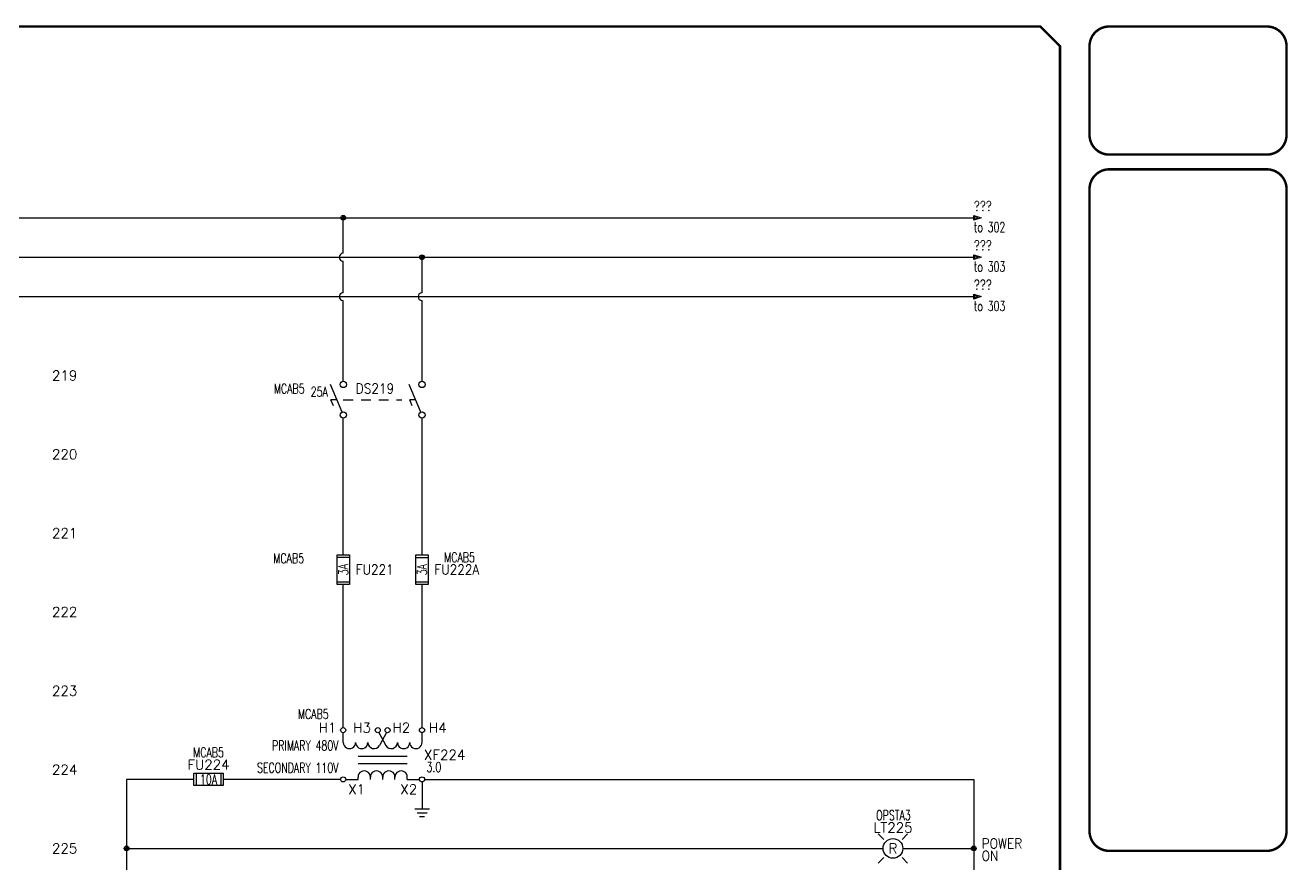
# Model space of a CAD drawing. Header units: inches. Extents: x 0 to 33.5, y 0 to 22.4.
# Drawn here: x 17.46 to 33.48, y 11.81 to 22.44 of the extents above; entities that cross this region are included whole.
import ezdxf
from ezdxf.enums import TextEntityAlignment as Align

# ---------------------------------------------------------------- set-up
doc = ezdxf.new("R2010")
doc.units = ezdxf.units.IN
doc.header["$MEASUREMENT"] = 0
doc.linetypes.add('HIDDEN2', pattern=[0.1875, 0.125, -0.0625])
for name, color, linetype in [('BLK_10AWG', 252, 'Continuous'), ('BLK_14AWG', 252, 'Continuous'), ('DESC', 150, 'Continuous'), ('LINK', 252, 'HIDDEN2'), ('LOC', 8, 'Continuous'), ('MISC', 7, 'Continuous'), ('SYMS', 7, 'Continuous'), ('TAGS', 150, 'Continuous'), ('TERMS', 123, 'Continuous'), ('TITLE', 7, 'Continuous'), ('WHT_16AWG', 7, 'Continuous'), ('WIREREF', 52, 'Continuous'), ('XREF', 7, 'Continuous')]:
    doc.layers.add(name, color=color, linetype=linetype)
doc.styles.add('ITALIC', font='ITALIC')
doc.styles.add('SIMPLEX', font='SIMPLEX')
doc.styles.add('WD', font='romans.shx')

# ---------------------------------------------------------------- blocks, each defined once
blk = doc.blocks.new('WD_MLRH')
at = {"style": 'WD'}
blk.add_attdef('RUNGFIRST', text='', height=0.125, dxfattribs=at).set_placement((-0.25, 0), align=Align.MIDDLE_RIGHT)
at = {"style": 'WD', "flags": 1}
for tag, p in [('RUNGHORV', (-0.25, -0.127)), ('RUNGINC', (-0.25, -0.163)), ('WIREMODE', (-0.25, -0.281)), ('RUNGDIST', (-0.25, -0.2)), ('RUNGCNT', (-0.25, -0.237)), ('WIREFMT', (-0.25, -0.321)), ('WIRE-START', (-0.25, -0.356)), ('WIRE-GSUF', (-0.25, -0.396)), ('PH3SPACE', (-0.25, -0.437))]:
    blk.add_attdef(tag, text='', height=0.025, dxfattribs=at).set_placement(p, align=Align.RIGHT)
blk = doc.blocks.new('WDDOT')
for radius in [0.03, 0.0187, 0.00929]:
    blk.add_circle((0, 0), radius)
blk = doc.blocks.new('HXF1D')
for p, q in [((-0.5, -0.156), (-0.5, -0.032)), ((-0.048, -0.028), (0.04, -0.193)), ((0.047, -0.029), (-0.04, -0.193)), ((0.5, -0.156), (0.5, -0.032)), ((-0.312, -0.328), (0.312, -0.328)), ((-0.312, -0.422), (0.312, -0.422)), ((-0.469, -0.625), (-0.312, -0.625)), ((-0.312, -0.625), (-0.312, -0.594)), ((-0.156, -0.625), (-0.156, -0.594)), ((0, -0.625), (0, -0.594)), ((0.156, -0.625), (0.156, -0.594)), ((0.312, -0.625), (0.312, -0.594)), ((0.312, -0.625), (0.467, -0.625))]:
    blk.add_line(p, q)
for centre in [(-0.501, 0), (-0.063, 0), (0.062, 0), (0.499, 0), (-0.501, -0.625), (0.499, -0.625)]:
    blk.add_circle(centre, 0.0322)
for centre, start, end in [((-0.422, -0.156), 179.999, 360), ((-0.266, -0.156), 179.999, 360), ((-0.109, -0.156), 179.999, 331.9287), ((0.109, -0.156), 208.0713, 360.001), ((0.266, -0.156), 180, 360.001), ((0.422, -0.156), 180, 360.001), ((-0.234, -0.594), 0.001, 180.002), ((-0.078, -0.594), 0.001, 180.002), ((0.078, -0.594), 0.001, 180.002), ((0.234, -0.594), 0.001, 180.002)]:
    blk.add_arc(centre, 0.0781, start, end)
at = {"linetype": 'Continuous', "style": 'WD', "flags": 8}
for tag, p in [('TERM02', (-0.109, -0.031)), ('TERM04', (0.438, -0.031))]:
    blk.add_attdef(tag, text='', height=0.125, dxfattribs=at).set_placement(p, align=Align.RIGHT)
at = {"style": 'WD'}
for tag, p, flags in [('X4TERM01', (-0.533, 0), 1), ('X2TERM01', (-0.501, 0.032), 1), ('X2TERM02', (-0.063, 0.032), 1), ('X2TERM03', (0.062, 0.032), 1), ('X2TERM04', (0.499, 0.032), 1), ('X1TERM04', (0.531, 0), 1), ('FAMILY', (0.46, -0.372), 9), ('X4TERM05', (-0.533, -0.625), 1), ('X8TERM06', (0, -0.632), 1), ('X1TERM07', (0.531, -0.625), 1), ('X8TERM05', (-0.501, -0.657), 1), ('X8TERM07', (0.499, -0.657), 1)]:
    blk.add_attdef(tag, p, '', height=0.01, dxfattribs=dict(at, flags=flags))
at = {"linetype": 'Continuous', "style": 'WD', "flags": 8}
for tag, p in [('TERM01', (-0.438, -0.031)), ('TERM03', (0.125, -0.031))]:
    blk.add_attdef(tag, p, '', height=0.125, dxfattribs=at)
at = {"style": 'WD', "width": 0.7}
for tag, p in [('INST', (-0.56, -0.181)), ('LOC', (-0.56, -0.351)), ('DESC1', (-0.56, -0.507)), ('DESC2', (-0.56, -0.664))]:
    blk.add_attdef(tag, text='', height=0.125, dxfattribs=at).set_placement(p, align=Align.RIGHT)
at = {"style": 'WD'}
blk.add_attdef('TAG1', (0.524, -0.375), '', height=0.125, dxfattribs=at)
at = {"linetype": 'Continuous', "style": 'WD', "flags": 9}
for tag, p in [('ASSYCODE', (0.483, -0.438)), ('MFG', (0.484, -0.42)), ('CAT', (0.485, -0.4))]:
    blk.add_attdef(tag, text='', height=0.01, dxfattribs=at).set_placement(p, align=Align.CENTER)
at = {"style": 'WD', "width": 0.7}
blk.add_attdef('RATING1', (0.556, -0.531), '', height=0.125, dxfattribs=at)
at = {"linetype": 'Continuous', "style": 'WD', "flags": 8}
for tag, p in [('TERM06', (-0.031, -0.688)), ('TERM07', (0.438, -0.688))]:
    blk.add_attdef(tag, text='', height=0.125, dxfattribs=at).set_placement(p, align=Align.TOP_RIGHT)
blk.add_attdef('TERM05', text='', height=0.125, dxfattribs=at).set_placement((-0.438, -0.688), align=Align.TOP_LEFT)
blk = doc.blocks.new('HLT1R')
for p, q in [((-0.115, 0.115), (-0.186, 0.186)), ((0.115, 0.115), (0.186, 0.186)), ((-0.115, -0.115), (-0.186, -0.186)), ((0.115, -0.115), (0.186, -0.186))]:
    blk.add_line(p, q)
blk.add_circle((0, 0), 0.125)
at = {"style": 'WD', "width": 0.7}
for tag, p in [('INST', (0.006, 0.528)), ('LOC', (0.006, 0.359))]:
    blk.add_attdef(tag, text='', height=0.125, dxfattribs=at).set_placement(p, align=Align.CENTER)
at = {"style": 'WD'}
blk.add_attdef('TAG1', text='', height=0.125, dxfattribs=at).set_placement((0, 0.202), align=Align.CENTER)
at = {"style": 'WD', "flags": 9}
blk.add_attdef('FAMILY', text='', height=0.01, dxfattribs=at).set_placement((-0.005, 0.161), align=Align.CENTER)
at = {"style": 'WD'}
blk.add_attdef('COLOR', text='', height=0.125, dxfattribs=at).set_placement((0, 0), align=Align.MIDDLE)
at = {"style": 'WD', "flags": 1}
for tag, p in [('X4TERM01', (-0.125, 0)), ('X1TERM02', (0.125, 0))]:
    blk.add_attdef(tag, p, '', height=0.01, dxfattribs=at)
at = {"linetype": 'Continuous', "style": 'WD', "flags": 9}
blk.add_attdef('ASSYCODE', text='', height=0.01, dxfattribs=at).set_placement((-0.003, 0.098), align=Align.CENTER)
at = {"linetype": 'Continuous', "style": 'WD', "flags": 1}
for tag, p in [('MFG', (0, 0.121)), ('CAT', (0, 0.14))]:
    blk.add_attdef(tag, text='', height=0.01, dxfattribs=at).set_placement(p, align=Align.MIDDLE)
at = {"style": 'WD', "width": 0.9}
blk.add_attdef('DESC1', (1.125, 0), '', height=0.125, dxfattribs=at)
at = {"linetype": 'Continuous', "style": 'WD', "flags": 8}
blk.add_attdef('TERM01', text='', height=0.125, dxfattribs=at).set_placement((-0.175, -0.031), align=Align.TOP_RIGHT)
blk.add_attdef('TERM02', text='', height=0.125, dxfattribs=at).set_placement((0.175, -0.031), align=Align.TOP_LEFT)
at = {"style": 'WD', "width": 0.9}
blk.add_attdef('DESC2', text='', height=0.125, dxfattribs=at).set_placement((1.125, -0.031), align=Align.TOP_LEFT)
blk = doc.blocks.new('HA1S1')
for points in [[(0, 0), (0, 0.031), (0.094, 0), (0, -0.031), (0, 0)], [(0.011, 0.016), (0.011, -0.016), (0.058, 0), (0.011, 0.016)]]:
    blk.add_lwpolyline(points)
at = {"style": 'WD', "width": 0.8, "flags": 8}
blk.add_attdef('WIRENO', (0, 0.087), '', height=0.125, dxfattribs=at)
at = {"style": 'WD', "flags": 1}
for tag, p in [('SIGCODE', (-0.02, 0.047)), ('X4TERM01', (0, 0))]:
    blk.add_attdef(tag, p, '', height=0.01, dxfattribs=at)
at = {"style": 'WD', "width": 0.7}
for tag, p in [('XREF', (0, -0.181)), ('DESC1', (0, -0.356))]:
    blk.add_attdef(tag, p, '', height=0.125, dxfattribs=at)
blk = doc.blocks.new('VGND2')
for p, q in [((0.09375, 0), (-0.09375, 0)), ((-0.0625, -0.046875), (0.0625, -0.046875)), ((-0.03125, -0.09375), (0.03125, -0.09375))]:
    blk.add_line(p, q)
at = {"style": 'WD', "flags": 1}
blk.add_attdef('X2TERM01', (0, 0), '', height=0.01, dxfattribs=at)
blk = doc.blocks.new('HFU1')
for p, q in [((-0.188, -0.078), (-0.188, 0.078)), ((-0.188, 0.078), (0.188, 0.078)), ((-0.156, 0.078), (-0.156, -0.078)), ((0.156, 0.078), (0.156, -0.078)), ((0.188, 0.078), (0.188, -0.078)), ((0.188, -0.078), (-0.188, -0.078))]:
    blk.add_line(p, q)
at = {"style": 'WD', "width": 0.7}
for tag, p in [('INST', (0, 0.451)), ('LOC', (0, 0.281))]:
    blk.add_attdef(tag, text='', height=0.125, dxfattribs=at).set_placement(p, align=Align.CENTER)
at = {"style": 'WD'}
blk.add_attdef('TAG1', text='', height=0.125, dxfattribs=at).set_placement((0, 0.125), align=Align.CENTER)
at = {"linetype": 'Continuous', "style": 'WD', "flags": 9}
for tag, p in [('ASSYCODE', (0.157, 0.251)), ('MFG', (0.156, 0.083)), ('CAT', (0.156, 0.102))]:
    blk.add_attdef(tag, text='', height=0.01, dxfattribs=at).set_placement(p, align=Align.CENTER)
at = {"style": 'WD', "width": 0.7}
blk.add_attdef('RATING1', text='', height=0.125, dxfattribs=at).set_placement((0, 0), align=Align.MIDDLE_CENTER)
at = {"style": 'WD'}
for tag, p, flags in [('X4TERM01', (-0.188, 0), 1), ('FAMILY', (0.129, 0.108), 9), ('X1TERM02', (0.188, 0), 1)]:
    blk.add_attdef(tag, p, '', height=0.01, dxfattribs=dict(at, flags=flags))
for tag, p in [('X2LINK', (0, 0.109)), ('X8LINK', (0, -0.109))]:
    blk.add_attdef(tag, p, '', height=0.01, dxfattribs=at)
at = {"linetype": 'Continuous', "style": 'WD', "flags": 8}
blk.add_attdef('TERM01', text='', height=0.125, dxfattribs=at).set_placement((-0.25, -0.031), align=Align.TOP_RIGHT)
blk.add_attdef('TERM02', text='', height=0.125, dxfattribs=at).set_placement((0.25, -0.031), align=Align.TOP_LEFT)
blk = doc.blocks.new('acade_title')
at = {"layer": 'TITLE'}
blk.add_line((30.594, 22.177), (30.594, 20.781), dxfattribs=at)
at = {"layer": 'TITLE', "const_width": 0.0312}
blk.add_lwpolyline([(30.594, 0.281), (30.594, 22.177), (30.344, 22.427), (0.281, 22.427), (0.031, 22.177), (0.031, 0.281), (0.281, 0.031), (30.344, 0.031)], close=True, dxfattribs=at)
for points in [[(31.219, 22.427, 0.414214), (30.969, 22.177, 0.414214)], [(33.469, 22.177, 0.414214), (33.219, 22.427, 0.414214)], [(30.969, 21.052, 0.414214), (31.219, 20.802, 0.414214)], [(33.219, 20.802, 0.414214), (33.469, 21.052, 0.414214)], [(31.219, 20.615, 0.414214), (30.969, 20.365, 0.414214)], [(33.469, 20.365, 0.414214), (33.219, 20.615, 0.414214)], [(30.969, 12.219, 0.414214), (31.219, 11.969, 0.414214)], [(33.219, 11.969, 0.414214), (33.469, 12.219, 0.414214)]]:
    blk.add_lwpolyline(points, format="xyb", dxfattribs=at)
for points in [[(33.219, 22.427), (31.219, 22.427)], [(30.969, 22.177), (30.969, 21.052)], [(33.469, 22.177), (33.469, 21.052)], [(33.219, 20.802), (31.219, 20.802)], [(33.219, 20.615), (31.219, 20.615)], [(30.969, 20.365), (30.969, 12.219)], [(33.469, 20.365), (33.469, 12.219)], [(31.219, 11.969), (33.219, 11.969)]]:
    blk.add_lwpolyline(points, dxfattribs=at)
at = {"layer": 'TITLE', "color": 1, "style": 'ITALIC'}
for tag, height, p in [('TITLE#1', 0.125, (32.156, 3.406)), ('TITLE#2', 0.125, (32.156, 3.204)), ('TITLE#3', 0.125, (32.156, 3.001)), ('TITLE#4', 0.125, (32.156, 2.799)), ('DWG#', 0.2, (32.156, 0.826))]:
    blk.add_attdef(tag, text='', height=height, dxfattribs=at).set_placement(p, align=Align.CENTER)
at = {"layer": 'TITLE', "color": 1, "style": 'SIMPLEX'}
blk.add_attdef('CAD#', (30.826, 1.958), '', height=0.0938, rotation=90, dxfattribs=at)
at = {"layer": 'TITLE', "color": 1}
for tag, p, height, style in [('ENGINEER', (31.237, 1.958), 0.0938, 'ITALIC'), ('CHKDBY', (32.424, 1.958), 0.0938, 'ITALIC'), ('JOB#', (31.464, 1.644), 0.0938, 'SIMPLEX'), ('DRAWNBY', (32.494, 1.644), 0.0938, 'ITALIC'), ('SCALE', (31.353, 1.344), 0.0938, 'SIMPLEX'), ('DATE', (32.408, 1.344), 0.0938, 'SIMPLEX'), ('SHTS', (32.532, 0.25), 0.2, 'ITALIC')]:
    blk.add_attdef(tag, p, '', height=height, dxfattribs=dict(at, style=style))
at = {"layer": 'TITLE', "color": 1, "style": 'ITALIC'}
blk.add_attdef('SH#', text='', height=0.2, dxfattribs=at).set_placement((31.881, 0.25), align=Align.RIGHT)
at = {"layer": 'TITLE', "color": 7, "flags": 9}
blk.add_attdef('WD_TB', (31.219, 0.031), '', height=0.125, dxfattribs=at)
blk = doc.blocks.new('VDS11')
for p, q in [((-0.016, -0.157), (-0.163, 0.195)), ((-0.081, 0), (-0.156, 0)), ((-0.124, -0.078), (-0.156, 0))]:
    blk.add_line(p, q)
for centre in [(0, 0.194), (0, -0.194)]:
    blk.add_circle(centre, 0.0403)
at = {"style": 'WD'}
for tag, p, width in [('INST', (0.273, 0.424), 0.7), ('LOC', (0.273, 0.254), 0.7), ('TAG1', (0.159, 0.08), 0.9), ('XREF', (0.161, -0.081), 0.7), ('DESC1', (0.161, -0.24), 0.7), ('DESC2', (0.161, -0.409), 0.7)]:
    blk.add_attdef(tag, p, '', height=0.125, dxfattribs=dict(at, width=width))
at = {"linetype": 'Continuous', "style": 'WD'}
for tag, height, flags, p in [('TERM01', 0.125, 8, (-0.069, 0.258)), ('MFG', 0.0125, 9, (-0.1, -0.11)), ('CAT', 0.0125, 9, (-0.1, -0.091))]:
    blk.add_attdef(tag, text='', height=height, dxfattribs=dict(at, flags=flags)).set_placement(p, align=Align.RIGHT)
at = {"style": 'WD', "width": 0.7}
blk.add_attdef('RATING1', text='', height=0.125, dxfattribs=at).set_placement((-0.195, 0.039), align=Align.RIGHT)
at = {"color": 7, "style": 'WD', "flags": 1}
for tag, p in [('X2TERM01', (0, 0.234)), ('X8TERM02', (0, -0.234))]:
    blk.add_attdef(tag, p, '', height=0.0125, dxfattribs=at)
at = {"color": 7, "style": 'WD'}
for tag, p in [('X4LINK', (-0.254, 0)), ('X1LINK', (0, 0))]:
    blk.add_attdef(tag, p, '', height=0.0125, dxfattribs=at)
at = {"linetype": 'Continuous', "style": 'WD', "flags": 9}
blk.add_attdef('ASSYCODE', text='', height=0.0125, dxfattribs=at).set_placement((-0.115, -0.137), align=Align.CENTER)
at = {"style": 'WD', "flags": 9}
blk.add_attdef('FAMILY', text='', height=0.0125, dxfattribs=at).set_placement((-0.1, -0.046), align=Align.RIGHT)
at = {"linetype": 'Continuous', "style": 'WD', "flags": 8}
blk.add_attdef('TERM02', text='', height=0.125, dxfattribs=at).set_placement((-0.051, -0.267), align=Align.TOP_RIGHT)
blk = doc.blocks.new('VDS21')
for p, q in [((-0.016, -0.157), (-0.163, 0.195)), ((-0.081, 0), (-0.156, 0)), ((-0.124, -0.078), (-0.156, 0))]:
    blk.add_line(p, q)
for centre in [(0, 0.194), (0, -0.194)]:
    blk.add_circle(centre, 0.0403)
at = {"style": 'WD'}
for tag, p, width in [('INST', (0.159, 0.406), 0.7), ('LOC', (0.159, 0.237), 0.7), ('TAG2', (0.159, 0.08), 0.9), ('XREF', (0.161, -0.081), 0.7), ('DESC1', (0.161, -0.265), 0.7), ('DESC2', (0.161, -0.421), 0.7)]:
    blk.add_attdef(tag, p, '', height=0.125, dxfattribs=dict(at, width=width))
at = {"linetype": 'Continuous', "style": 'WD', "flags": 8}
blk.add_attdef('TERM01', text='', height=0.125, dxfattribs=at).set_placement((-0.069, 0.258), align=Align.RIGHT)
at = {"color": 7, "style": 'WD', "flags": 1}
for tag, p in [('X2TERM01', (0, 0.234)), ('X8TERM02', (0, -0.234))]:
    blk.add_attdef(tag, p, '', height=0.0125, dxfattribs=at)
at = {"color": 7, "style": 'WD'}
for tag, p in [('X4LINK', (-0.254, 0)), ('X1LINK', (0, 0))]:
    blk.add_attdef(tag, p, '', height=0.0125, dxfattribs=at)
at = {"style": 'WD', "flags": 9}
blk.add_attdef('FAMILY', text='', height=0.0125, dxfattribs=at).set_placement((-0.1, -0.046), align=Align.RIGHT)
at = {"linetype": 'Continuous', "style": 'WD', "flags": 8}
blk.add_attdef('TERM02', text='', height=0.125, dxfattribs=at).set_placement((-0.051, -0.267), align=Align.TOP_RIGHT)
blk = doc.blocks.new('VFU1')
for p, q in [((-0.078, -0.188), (-0.078, 0.188)), ((-0.078, 0.188), (0.078, 0.188)), ((0.078, 0.188), (0.078, -0.188)), ((-0.078, 0.156), (0.078, 0.156)), ((-0.078, -0.156), (0.078, -0.156)), ((0.078, -0.188), (-0.078, -0.188))]:
    blk.add_line(p, q)
at = {"linetype": 'Continuous', "style": 'WD'}
for tag, height, flags, p in [('TERM01', 0.125, 8, (-0.055, 0.207)), ('MFG', 0.01, 9, (-0.08, -0.088)), ('CAT', 0.01, 9, (-0.08, -0.073))]:
    blk.add_attdef(tag, text='', height=height, dxfattribs=dict(at, flags=flags)).set_placement(p, align=Align.RIGHT)
at = {"style": 'WD'}
for tag, p, width in [('INST', (0.281, 0.263), 0.7), ('LOC', (0.281, 0.094), 0.7), ('TAG1', (0.158, -0.061), 0.9)]:
    blk.add_attdef(tag, p, '', height=0.125, dxfattribs=dict(at, width=width))
at = {"style": 'WD', "width": 0.7}
blk.add_attdef('RATING1', text='', height=0.125, rotation=90, dxfattribs=at).set_placement((0, 0), align=Align.MIDDLE_CENTER)
at = {"color": 7, "style": 'WD', "flags": 1}
for tag, p in [('X2TERM01', (0, 0.188)), ('X8TERM02', (0, -0.188))]:
    blk.add_attdef(tag, p, '', height=0.01, dxfattribs=at)
at = {"color": 7, "style": 'WD'}
for tag, p in [('X4LINK', (-0.125, 0)), ('X1LINK', (0.141, 0))]:
    blk.add_attdef(tag, p, '', height=0.01, dxfattribs=at)
at = {"linetype": 'Continuous', "style": 'WD', "flags": 9}
blk.add_attdef('ASSYCODE', text='', height=0.01, dxfattribs=at).set_placement((-0.098, -0.108), align=Align.CENTER)
at = {"style": 'WD', "flags": 9}
blk.add_attdef('FAMILY', text='', height=0.01, dxfattribs=at).set_placement((-0.08, -0.036), align=Align.RIGHT)
at = {"linetype": 'Continuous', "style": 'WD', "flags": 8}
blk.add_attdef('TERM02', text='', height=0.125, dxfattribs=at).set_placement((-0.041, -0.213), align=Align.TOP_RIGHT)

msp = doc.modelspace()

# ---------------------------------------------------------------- linework, layer by layer
at = {"layer": 'BLK_10AWG'}
for p, q in [((2.562, 20), (29.5, 20)), ((21.499, 19.55), (21.499, 20)), ((2.562, 19.5), (29.5, 19.5)), ((21.499, 19.05), (21.499, 19.45)), ((22.499, 19.05), (22.499, 19.5)), ((2.562, 19), (29.5, 19)), ((21.499, 17.926), (21.499, 18.95)), ((22.499, 17.926), (22.499, 18.95)), ((21.499, 15.724), (21.499, 17.457)), ((22.499, 15.724), (22.499, 17.457)), ((21.499, 13.532), (21.499, 15.349)), ((22.499, 13.532), (22.499, 15.349))]:
    msp.add_line(p, q, dxfattribs=at)
for centre in [(21.499, 19.5), (21.499, 19), (22.499, 19)]:
    msp.add_arc(centre, 0.05, 90, 270, dxfattribs=at)
at = {"layer": 'BLK_14AWG'}
for p, q in [((18.75, 12.875), (18.75, 7)), ((19.602, 12.875), (18.75, 12.875)), ((21.467, 12.875), (19.977, 12.875)), ((22.499, 12.843), (22.499, 12.5)), ((18.75, 12), (28.35, 12))]:
    msp.add_line(p, q, dxfattribs=at)
at = {"layer": 'LINK'}
msp.add_lwpolyline([(21.5, 17.692), (22.245, 17.692)], dxfattribs=at)
at = {"layer": 'WHT_16AWG'}
for p, q in [((22.531, 12.875), (29.5, 12.875)), ((29.5, 12.875), (29.5, 7)), ((28.6, 12), (29.5, 12))]:
    msp.add_line(p, q, dxfattribs=at)

# ---------------------------------------------------------------- block references
msp.add_blockref('acade_title', (0, 0))
at = {"layer": 'SYMS'}
ref = msp.add_blockref('HA1S1', (29.5, 20), dxfattribs=at)
ref.add_attrib('XREF', 'to 302', (29.5, 19.819), dxfattribs={"layer": 'XREF', "height": 0.125, "style": 'WD', "width": 0.7})
ref.add_attrib('WIRENO', '???', (29.5, 20.087), dxfattribs={"layer": 'WIREREF', "height": 0.125, "style": 'WD', "width": 0.8, "flags": 8})
for name, p in [('WDDOT', (21.499, 20)), ('WDDOT', (22.499, 19.5)), ('VDS21', (22.499, 17.692)), ('VGND2', (22.5, 12.5)), ('WDDOT', (18.75, 12)), ('WDDOT', (29.5, 12))]:
    msp.add_blockref(name, p, dxfattribs=at)
ref = msp.add_blockref('HA1S1', (29.5, 19.5), dxfattribs=at)
ref.add_attrib('XREF', 'to 303', (29.5, 19.319), dxfattribs={"layer": 'XREF', "height": 0.125, "style": 'WD', "width": 0.7})
ref.add_attrib('WIRENO', '???', (29.5, 19.587), dxfattribs={"layer": 'WIREREF', "height": 0.125, "style": 'WD', "width": 0.8, "flags": 8})
ref = msp.add_blockref('HA1S1', (29.5, 19), dxfattribs=at)
ref.add_attrib('XREF', 'to 303', (29.5, 18.819), dxfattribs={"layer": 'XREF', "height": 0.125, "style": 'WD', "width": 0.7})
ref.add_attrib('WIRENO', '???', (29.5, 19.087), dxfattribs={"layer": 'WIREREF', "height": 0.125, "style": 'WD', "width": 0.8, "flags": 8})
ref = msp.add_blockref('WD_MLRH', (18.375, 18), dxfattribs=at)
ref.add_attrib('RUNGFIRST', '219', dxfattribs={"layer": 'MISC', "height": 0.125, "style": 'WD'}).set_placement((18.125, 18), align=Align.MIDDLE_RIGHT)
ref = msp.add_blockref('VDS11', (21.5, 17.692), dxfattribs=at)
ref.add_attrib('RATING1', '25A', dxfattribs={"layer": 'MISC', "height": 0.125, "style": 'WD', "width": 0.7}).set_placement((21.305, 17.731), align=Align.RIGHT)
ref.add_attrib('LOC', 'MCAB5', (20.619, 17.77), dxfattribs={"layer": 'LOC', "height": 0.125, "style": 'WD', "width": 0.7})
ref.add_attrib('TAG1', 'DS219', (21.659, 17.772), dxfattribs={"layer": 'TAGS', "height": 0.125, "style": 'WD', "width": 0.9})
ref = msp.add_blockref('VFU1', (21.5, 15.537), dxfattribs=at)
ref.add_attrib('RATING1', '3A', dxfattribs={"layer": 'MISC', "height": 0.125, "rotation": 90, "style": 'WD', "width": 0.7}).set_placement((21.5, 15.537), align=Align.MIDDLE_CENTER)
ref.add_attrib('LOC', 'MCAB5', (20.613, 15.618), dxfattribs={"layer": 'LOC', "height": 0.125, "style": 'WD', "width": 0.7})
ref.add_attrib('TAG1', 'FU221', (21.658, 15.476), dxfattribs={"layer": 'TAGS', "height": 0.125, "style": 'WD', "width": 0.9})
ref = msp.add_blockref('VFU1', (22.499, 15.536), dxfattribs=at)
ref.add_attrib('RATING1', '3A', dxfattribs={"layer": 'MISC', "height": 0.125, "rotation": 90, "style": 'WD', "width": 0.7}).set_placement((22.499, 15.536), align=Align.MIDDLE_CENTER)
ref.add_attrib('LOC', 'MCAB5', (22.78, 15.63), dxfattribs={"layer": 'LOC', "height": 0.125, "style": 'WD', "width": 0.7})
ref.add_attrib('TAG1', 'FU222A', (22.657, 15.476), dxfattribs={"layer": 'TAGS', "height": 0.125, "style": 'WD', "width": 0.9})
ref = msp.add_blockref('HXF1D', (22, 13.5), dxfattribs=at)
ref.add_attrib('TERM03', 'H2', (22.125, 13.469), dxfattribs={"layer": 'TERMS', "linetype": 'Continuous', "height": 0.125, "style": 'WD', "flags": 8})
ref.add_attrib('LOC', 'MCAB5', dxfattribs={"layer": 'LOC', "height": 0.125, "style": 'WD', "width": 0.7}).set_placement((21.315, 13.643), align=Align.RIGHT)
ref.add_attrib('DESC2', 'SECONDARY 110V', dxfattribs={"layer": 'DESC', "height": 0.125, "style": 'WD', "width": 0.7}).set_placement((21.44, 12.961), align=Align.RIGHT)
ref.add_attrib('DESC1', 'PRIMARY 480V', dxfattribs={"layer": 'DESC', "height": 0.125, "style": 'WD', "width": 0.7}).set_placement((21.44, 13.243), align=Align.RIGHT)
ref.add_attrib('TAG1', 'XF224', (22.524, 13.125), dxfattribs={"layer": 'TAGS', "height": 0.125, "style": 'WD'})
ref.add_attrib('RATING1', '3.0', (22.556, 12.969), dxfattribs={"layer": 'MISC', "height": 0.125, "style": 'WD', "width": 0.7})
ref.add_attrib('TERM07', 'X2', dxfattribs={"layer": 'TERMS', "linetype": 'Continuous', "height": 0.125, "style": 'WD', "flags": 8}).set_placement((22.438, 12.812), align=Align.TOP_RIGHT)
ref.add_attrib('TERM05', 'X1', dxfattribs={"layer": 'TERMS', "linetype": 'Continuous', "height": 0.125, "style": 'WD', "flags": 8}).set_placement((21.562, 12.812), align=Align.TOP_LEFT)
ref.add_attrib('TERM04', 'H4', dxfattribs={"layer": 'TERMS', "linetype": 'Continuous', "height": 0.125, "style": 'WD', "flags": 8}).set_placement((22.812, 13.469), align=Align.RIGHT)
ref.add_attrib('TERM01', 'H1', (21.188, 13.469), dxfattribs={"layer": 'TERMS', "linetype": 'Continuous', "height": 0.125, "style": 'WD', "flags": 8})
ref.add_attrib('TERM02', 'H3', dxfattribs={"layer": 'TERMS', "linetype": 'Continuous', "height": 0.125, "style": 'WD', "flags": 8}).set_placement((21.851, 13.469), align=Align.RIGHT)
ref = msp.add_blockref('HFU1', (19.79, 12.875), dxfattribs=at)
ref.add_attrib('TAG1', 'FU224', dxfattribs={"layer": 'TAGS', "height": 0.125, "style": 'WD'}).set_placement((19.79, 13), align=Align.CENTER)
ref.add_attrib('LOC', 'MCAB5', dxfattribs={"layer": 'LOC', "height": 0.125, "style": 'WD', "width": 0.7}).set_placement((19.79, 13.156), align=Align.CENTER)
ref.add_attrib('RATING1', '10A', dxfattribs={"layer": 'MISC', "height": 0.125, "style": 'WD', "width": 0.7}).set_placement((19.79, 12.875), align=Align.MIDDLE_CENTER)
ref = msp.add_blockref('HLT1R', (28.475, 12), dxfattribs=at)
ref.add_attrib('COLOR', 'R', dxfattribs={"layer": 'MISC', "height": 0.125, "style": 'WD'}).set_placement((28.475, 12), align=Align.MIDDLE)
ref.add_attrib('TAG1', 'LT225', dxfattribs={"layer": 'TAGS', "height": 0.125, "style": 'WD'}).set_placement((28.475, 12.202), align=Align.CENTER)
ref.add_attrib('DESC1', 'POWER', (29.6, 12), dxfattribs={"layer": 'DESC', "height": 0.125, "style": 'WD', "width": 0.9})
ref.add_attrib('DESC2', 'ON', dxfattribs={"layer": 'DESC', "height": 0.125, "style": 'WD', "width": 0.9}).set_placement((29.6, 11.969), align=Align.TOP_LEFT)
ref.add_attrib('LOC', 'OPSTA3', dxfattribs={"layer": 'LOC', "height": 0.125, "style": 'WD', "width": 0.7}).set_placement((28.481, 12.359), align=Align.CENTER)

# ---------------------------------------------------------------- texts
at = {"layer": 'MISC', "style": 'WD'}
for s, p in [('220', (18.125, 17)), ('221', (18.125, 16)), ('222', (18.125, 15)), ('223', (18.125, 14)), ('224', (18.125, 13)), ('225', (18.125, 12))]:
    msp.add_text(s, height=0.125, dxfattribs=at).set_placement(p, align=Align.MIDDLE_RIGHT)

doc.saveas('drawing.dxf')
